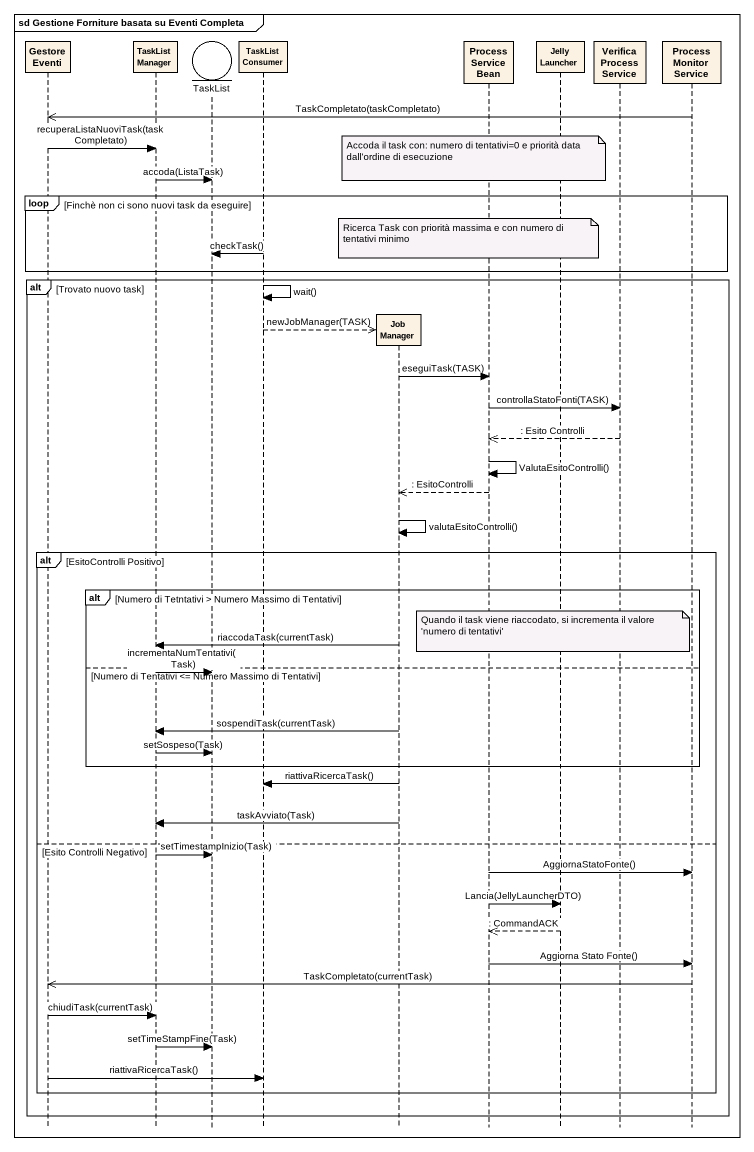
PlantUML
@startuml
mainframe sd Gestione Forniture basata su Eventi Completa
hide footbox
participant "Gestore Eventi" as Gestore_Eventi
participant "TaskList Manager" as TaskList_Manager
entity TaskList
participant "TaskList Consumer" as TaskList_Consumer
participant "Job Manager" as Job_Manager
participant "Process Service Bean" as Process_Service_Bean
participant "Jelly Launcher" as Jelly_Launcher
participant "Verifica Process Service" as Verifica_Process_Service
participant "Process Monitor Service" as Process_Monitor_Service

Process_Monitor_Service ->> Gestore_Eventi : TaskCompletato(taskCompletato)
Gestore_Eventi -> TaskList_Manager : recuperaListaNuoviTask(taskCompletato)
note over Process_Service_Bean : Accoda il task con: numero di tentativi=0 e priorità data dall'ordine di esecuzione
TaskList_Manager -> TaskList : accoda(ListaTask)
loop Finchè non ci sono nuovi task da eseguire
  note over Process_Service_Bean : Ricerca Task con priorità massima e con numero di tentativi minimo
  TaskList_Consumer -> TaskList : checkTask()
end
alt Trovato nuovo task
  TaskList_Consumer -> TaskList_Consumer : wait()
  TaskList_Consumer -->> Job_Manager ** : newJobManager(TASK)
  Job_Manager -> Process_Service_Bean : eseguiTask(TASK)
  Process_Service_Bean -> Verifica_Process_Service : controllaStatoFonti(TASK)
  Verifica_Process_Service -->> Process_Service_Bean : : Esito Controlli
  Process_Service_Bean -> Process_Service_Bean : ValutaEsitoControlli()
  Process_Service_Bean -->> Job_Manager : : EsitoControlli
  Job_Manager -> Job_Manager : valutaEsitoControlli()
  alt EsitoControlli Positivo
    alt Numero di Tetntativi > Numero Massimo di Tentativi
      note over Jelly_Launcher : Quando il task viene riaccodato, si incrementa il valore 'numero di tentativi'
      Job_Manager -> TaskList_Manager : riaccodaTask(currentTask)
    else Numero di Tentativi <= Numero Massimo di Tentativi
      TaskList_Manager -> TaskList : incrementaNumTentativi(Task)
      Job_Manager -> TaskList_Manager : sospendiTask(currentTask)
      TaskList_Manager -> TaskList : setSospeso(Task)
    end
    Job_Manager -> TaskList_Consumer : riattivaRicercaTask()
    Job_Manager -> TaskList_Manager : taskAvviato(Task)
  else Esito Controlli Negativo
    TaskList_Manager -> TaskList : setTimestampInizio(Task)
    Process_Service_Bean -> Process_Monitor_Service : AggiornaStatoFonte()
    Process_Service_Bean -> Jelly_Launcher : Lancia(JellyLauncherDTO)
    Jelly_Launcher -->> Process_Service_Bean : : CommandACK
    Process_Service_Bean -> Process_Monitor_Service : Aggiorna Stato Fonte()
    Process_Monitor_Service ->> Gestore_Eventi : TaskCompletato(currentTask)
    Gestore_Eventi -> TaskList_Manager : chiudiTask(currentTask)
    TaskList_Manager -> TaskList : setTimeStampFine(Task)
    Gestore_Eventi -> TaskList_Consumer : riattivaRicercaTask()
  end
end
@enduml
